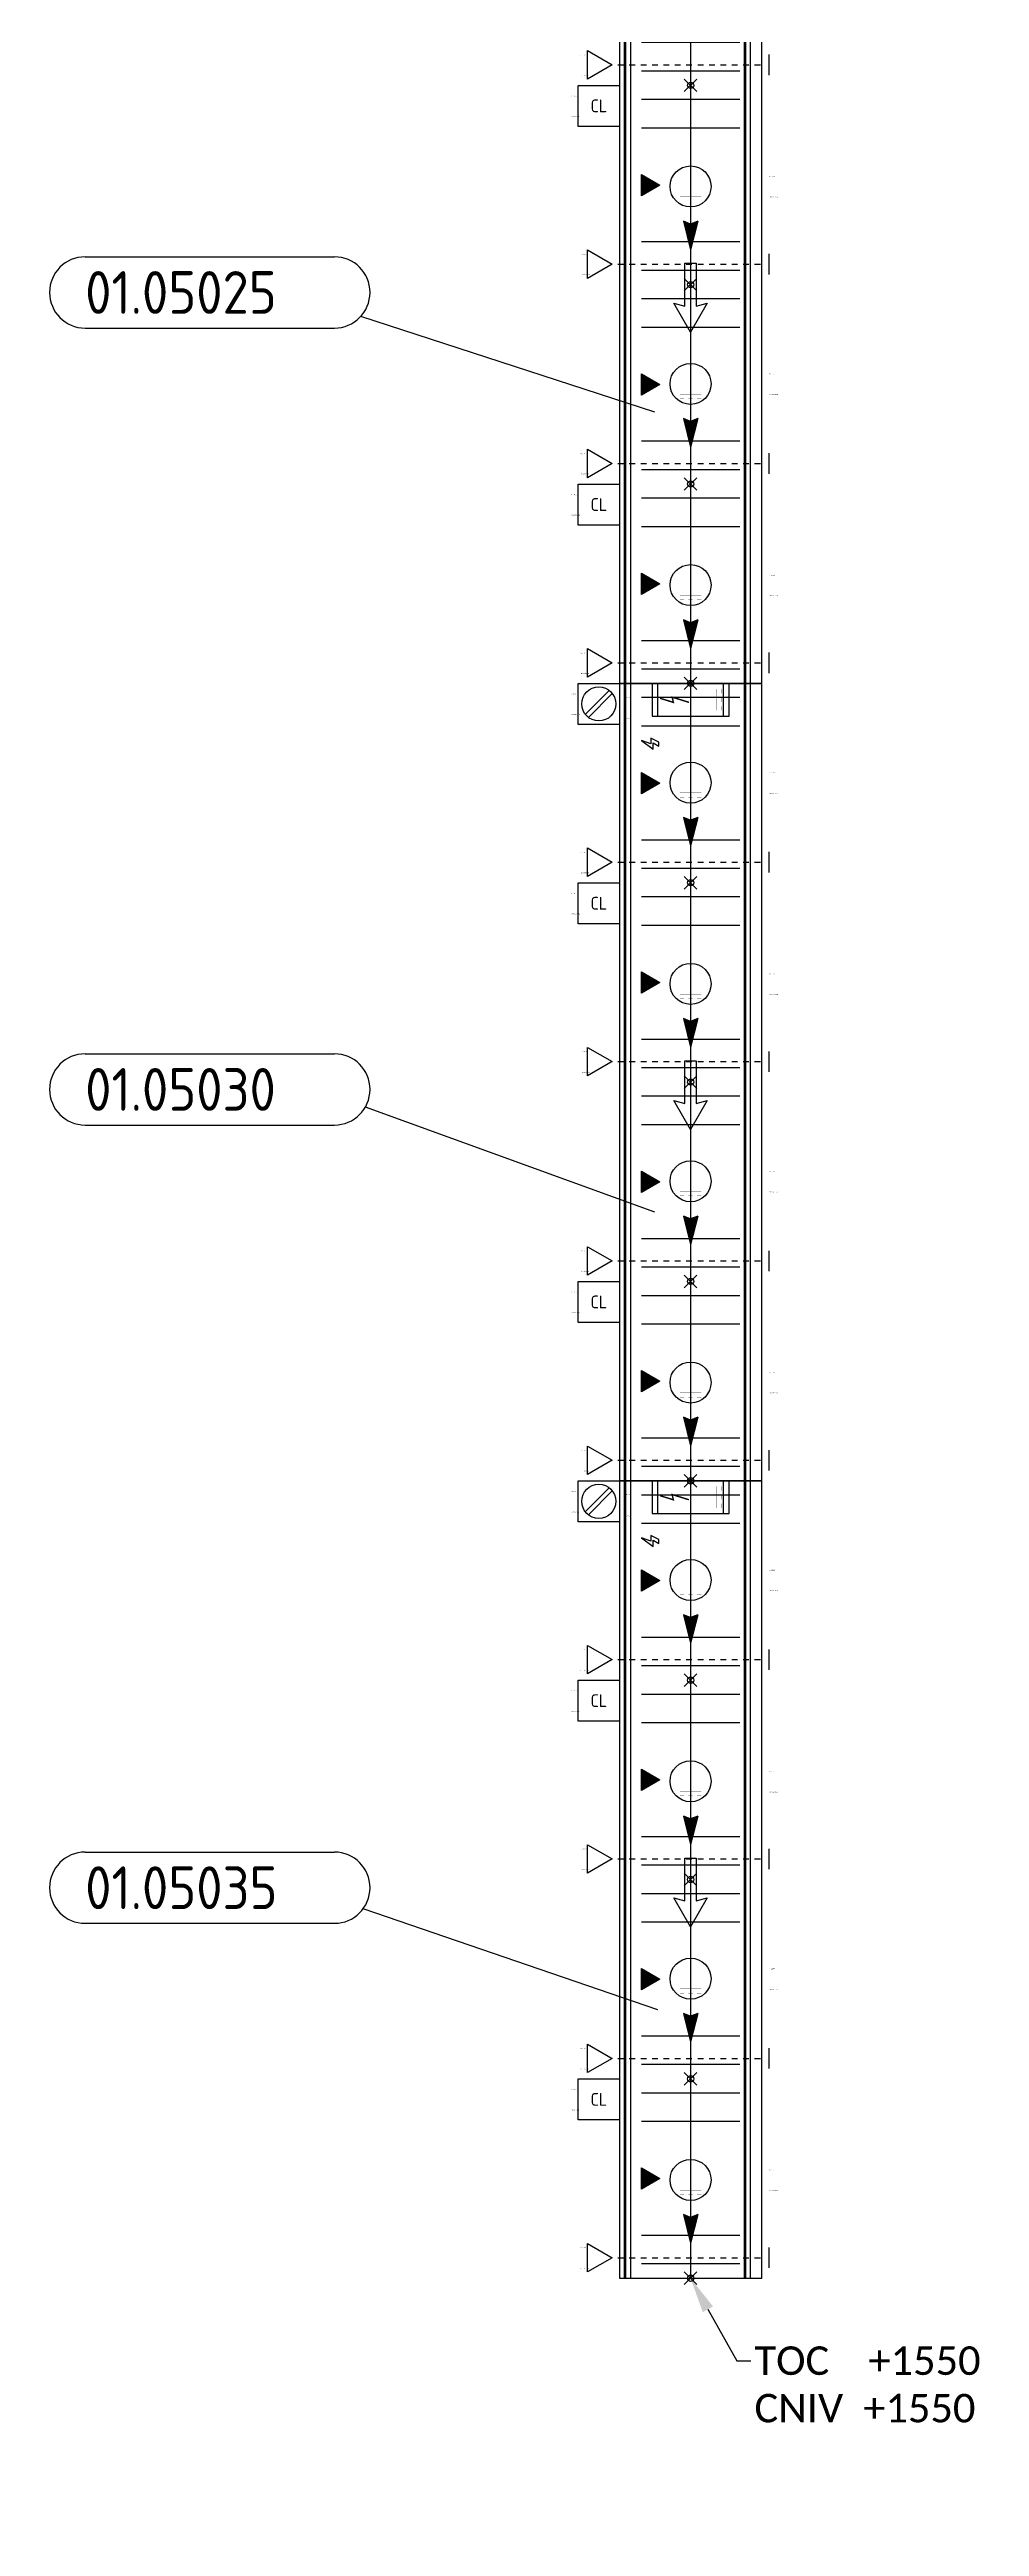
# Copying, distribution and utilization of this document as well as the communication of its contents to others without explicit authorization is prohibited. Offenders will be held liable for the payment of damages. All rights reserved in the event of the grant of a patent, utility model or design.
# Model space of a CAD drawing. Header units: millimetres. Extents: x -237058 to -184775, y -34272 to -10386.
# Drawn here: x -237058 to -233794, y -34272 to -25575 of the extents above; entities that cross this region are included whole.
import ezdxf
from ezdxf import colors
from ezdxf.entities.mleader import LeaderData, LeaderLine
from ezdxf.enums import TextEntityAlignment as Align
from ezdxf.math import Vec2, Vec3

# ---------------------------------------------------------------- set-up
doc = ezdxf.new("R2018")
doc.units = ezdxf.units.MM
doc.header["$PDMODE"] = 35
doc.header["$PDSIZE"] = 22
for name, color, linetype in [('0_SA-Comp_230V', 7, 'Continuous'), ('0_SA-Comp_ICE', 4, 'Continuous'), ('0_SA-Comp_Profinet', 7, 'Continuous'), ('0_TOC+1550_conv_ICE', 7, 'Continuous'), ('conv_accumulation', 3, 'Continuous'), ('conv_beltside', 74, 'Continuous'), ('conv_centerline', 140, 'Continuous'), ('conv_direction', 30, 'Continuous'), ('conv_e-side', 12, 'Continuous'), ('conv_nodes', 7, 'Continuous'), ('conv_POSNR', 3, 'Continuous'), ('conv_speeds', 7, 'Continuous'), ('conv_type', 7, 'Continuous')]:
    doc.layers.add(name, color=color, linetype=linetype)
doc.layers.add('conv_textures', color=7, linetype='Continuous', true_color=0x5a6e7e)
doc.styles.add('ICE_25', font='calibri.ttf', dxfattribs={"height": 25})
doc.styles.add('Int_Kader_2.0', font='calibri.ttf', dxfattribs={"height": 2})
doc.styles.get("Standard").update_dxf_attribs({"font": 'isocp.shx'})

# ---------------------------------------------------------------- blocks, each defined once
blk = doc.blocks.new('ICE_sub-block_balloon_S')
at = {"layer": 'conv_POSNR'}
for p, q in [((-437.5, 125), (437.5, 125)), ((-437.5, -125), (437.5, -125))]:
    blk.add_line(p, q, dxfattribs=at)
for centre, start, end in [((-437.5, 0), 90, 270), ((437.5, 0), 270, 90)]:
    blk.add_arc(centre, 125, start, end, dxfattribs=at)
blk = doc.blocks.new('ICE_sub-block_direction')
at = {"layer": 'conv_direction'}
for p, q in [((-75, -20), (-75, 20)), ((-75, 20), (75, 20)), ((75, 20), (64.6, 58.6)), ((64.6, 58.6), (166.2, 0)), ((166.2, 0), (64.6, -58.6)), ((75, -20), (-75, -20)), ((64.6, -58.6), (75, -20))]:
    blk.add_line(p, q, dxfattribs=at)
blk = doc.blocks.new('ICE_sub-block_accumulation')
at = {"layer": 'conv_accumulation'}
h = blk.add_hatch(color=256, dxfattribs=at)
h.dxf.hatch_style = 1
h.paths.add_polyline_path([(0, 65), (-37.5, 0), (37.5, 0)])
for p, q in [((-37.5, 0), (0, 65)), ((37.5, 0), (-37.5, 0)), ((0, 65), (37.5, 0))]:
    blk.add_line(p, q, dxfattribs=at)
blk = doc.blocks.new('power_supply_sign')
blk.add_lwpolyline([(0, 0), (30.5, 40.8), (8.7, 40.8), (20.3, 60.9), (5.8, 60.9), (-7.4, 32.6), (11.9, 32.6)], close=True)
blk = doc.blocks.new('*U286')
for p, q in [((0, 250), (0, 210)), ((2800, 250), (0, 250)), ((0, 210), (0, -210)), ((2800, 210), (0, 210)), ((2800, 210), (2800, 250)), ((2800, -210), (2800, 210)), ((0, -210), (0, -250)), ((2800, -210), (0, -210)), ((0, -250), (2800, -250)), ((2800, -250), (2800, -210))]:
    blk.add_line(p, q)
at = {"layer": 'conv_beltside', "const_width": 10}
blk.add_lwpolyline([(0, 191.2), (2800, 191.2)], dxfattribs=at)
at = {"layer": 'conv_centerline'}
blk.add_line((0, 0), (2800, 0), dxfattribs=at)
at = {"layer": 'conv_e-side', "const_width": 10}
blk.add_lwpolyline([(0, -230), (2800, -230)], dxfattribs=at)
at = {"layer": 'conv_nodes'}
for p in [(0, 0), (700, 0), (1400, 0), (2100, 0), (2800, 0)]:
    blk.add_point(p, dxfattribs=at)
at = {"layer": 'conv_POSNR'}
blk.add_line((1847.5, -125), (1511.6, -1157.7), dxfattribs=at)
at = {"layer": 'conv_textures'}
for p, q in [((50, 172.5), (50, -172.5)), ((150, 172.5), (150, -172.5)), ((550, 172.5), (550, -172.5)), ((650, 172.5), (650, -172.5)), ((750, 172.5), (750, -172.5)), ((850, 172.5), (850, -172.5)), ((1250, 172.5), (1250, -172.5)), ((1350, 172.5), (1350, -172.5)), ((1450, 172.5), (1450, -172.5)), ((1550, 172.5), (1550, -172.5)), ((1950, 172.5), (1950, -172.5)), ((2050, 172.5), (2050, -172.5)), ((2150, 172.5), (2150, -172.5)), ((2250, 172.5), (2250, -172.5)), ((2650, 172.5), (2650, -172.5)), ((2750, 172.5), (2750, -172.5))]:
    blk.add_line(p, q, dxfattribs=at)
for name, p in [('ICE_sub-block_direction', (1400, 0)), ('ICE_sub-block_direction', (1400, 0)), ('power_supply_sign', (200, -172.5)), ('ICE_sub-block_accumulation', (350, -172.5)), ('ICE_sub-block_accumulation', (1050, -172.5)), ('ICE_sub-block_accumulation', (1750, -172.5)), ('ICE_sub-block_accumulation', (2450, -172.5))]:
    blk.add_blockref(name, p)
at = {"rotation": 90.00000000000001}
blk.add_blockref('ICE_sub-block_balloon_S', (1427.3, -1687.5), dxfattribs=at)
at = {"layer": 'conv_POSNR', "flags": 8}
blk.add_attdef('position_number', (1502.3, -2125), '', height=150, rotation=90, dxfattribs=at)
at = {"layer": 'conv_speeds', "lineweight": 30, "flags": 2}
for tag, p in [('v', (50, -210)), ('a', (125, -210))]:
    blk.add_attdef(tag, text='', height=25, rotation=270, dxfattribs=at).set_placement(p, align=Align.MIDDLE_RIGHT)
at = {"layer": 'conv_type', "style": 'ICE_25', "flags": 10}
blk.add_attdef('identifier', (15, -242.5), '', height=25, dxfattribs=at)
blk = doc.blocks.new('*U247')
for p, q in [((0, 250), (0, 210)), ((2800, 250), (0, 250)), ((0, 210), (0, -210)), ((2800, 210), (0, 210)), ((2800, 210), (2800, 250)), ((2800, -210), (2800, 210)), ((0, -210), (0, -250)), ((2800, -210), (0, -210)), ((0, -250), (2800, -250)), ((2800, -250), (2800, -210))]:
    blk.add_line(p, q)
at = {"layer": 'conv_beltside', "const_width": 10}
blk.add_lwpolyline([(0, 191.2), (2800, 191.2)], dxfattribs=at)
at = {"layer": 'conv_centerline'}
blk.add_line((0, 0), (2800, 0), dxfattribs=at)
at = {"layer": 'conv_e-side', "const_width": 10}
blk.add_lwpolyline([(0, -230), (2800, -230)], dxfattribs=at)
at = {"layer": 'conv_nodes'}
for p in [(0, 0), (700, 0), (1400, 0), (2100, 0), (2800, 0)]:
    blk.add_point(p, dxfattribs=at)
at = {"layer": 'conv_POSNR'}
blk.add_line((1856.6, -124.9), (1487.5, -1141.3), dxfattribs=at)
at = {"layer": 'conv_textures'}
for p, q in [((50, 172.5), (50, -172.5)), ((150, 172.5), (150, -172.5)), ((550, 172.5), (550, -172.5)), ((650, 172.5), (650, -172.5)), ((750, 172.5), (750, -172.5)), ((850, 172.5), (850, -172.5)), ((1250, 172.5), (1250, -172.5)), ((1350, 172.5), (1350, -172.5)), ((1450, 172.5), (1450, -172.5)), ((1550, 172.5), (1550, -172.5)), ((1950, 172.5), (1950, -172.5)), ((2050, 172.5), (2050, -172.5)), ((2150, 172.5), (2150, -172.5)), ((2250, 172.5), (2250, -172.5)), ((2650, 172.5), (2650, -172.5)), ((2750, 172.5), (2750, -172.5))]:
    blk.add_line(p, q, dxfattribs=at)
for name, p in [('ICE_sub-block_direction', (1400, 0)), ('ICE_sub-block_direction', (1400, 0)), ('power_supply_sign', (200, -172.5)), ('ICE_sub-block_accumulation', (350, -172.5)), ('ICE_sub-block_accumulation', (1050, -172.5)), ('ICE_sub-block_accumulation', (1750, -172.5)), ('ICE_sub-block_accumulation', (2450, -172.5))]:
    blk.add_blockref(name, p)
at = {"rotation": 90.00000000000001}
blk.add_blockref('ICE_sub-block_balloon_S', (1425.8, -1687.5), dxfattribs=at)
at = {"layer": 'conv_POSNR', "flags": 8}
blk.add_attdef('position_number', (1500.8, -2125), '', height=150, rotation=90, dxfattribs=at)
at = {"layer": 'conv_speeds', "lineweight": 30, "flags": 2}
for tag, p in [('v', (50, -210)), ('a', (125, -210))]:
    blk.add_attdef(tag, text='', height=25, rotation=270, dxfattribs=at).set_placement(p, align=Align.MIDDLE_RIGHT)
at = {"layer": 'conv_type', "style": 'ICE_25', "flags": 10}
blk.add_attdef('identifier', (15, -242.5), '', height=25, dxfattribs=at)
blk = doc.blocks.new('*U246')
for p, q in [((0, 250), (0, 210)), ((2800, 250), (0, 250)), ((0, 210), (0, -210)), ((2800, 210), (0, 210)), ((2800, 210), (2800, 250)), ((2800, -210), (2800, 210)), ((0, -210), (0, -250)), ((2800, -210), (0, -210)), ((0, -250), (2800, -250)), ((2800, -250), (2800, -210))]:
    blk.add_line(p, q)
at = {"layer": 'conv_beltside', "const_width": 10}
blk.add_lwpolyline([(0, 191.2), (2800, 191.2)], dxfattribs=at)
at = {"layer": 'conv_centerline'}
blk.add_line((0, 0), (2800, 0), dxfattribs=at)
at = {"layer": 'conv_e-side', "const_width": 10}
blk.add_lwpolyline([(0, -230), (2800, -230)], dxfattribs=at)
at = {"layer": 'conv_nodes'}
for p in [(0, 0), (700, 0), (1400, 0), (2100, 0), (2800, 0)]:
    blk.add_point(p, dxfattribs=at)
at = {"layer": 'conv_POSNR'}
blk.add_line((1857.7, -114.3), (1502.5, -1149), dxfattribs=at)
at = {"layer": 'conv_textures'}
for p, q in [((50, 172.5), (50, -172.5)), ((150, 172.5), (150, -172.5)), ((550, 172.5), (550, -172.5)), ((650, 172.5), (650, -172.5)), ((750, 172.5), (750, -172.5)), ((850, 172.5), (850, -172.5)), ((1250, 172.5), (1250, -172.5)), ((1350, 172.5), (1350, -172.5)), ((1450, 172.5), (1450, -172.5)), ((1550, 172.5), (1550, -172.5)), ((1950, 172.5), (1950, -172.5)), ((2050, 172.5), (2050, -172.5)), ((2150, 172.5), (2150, -172.5)), ((2250, 172.5), (2250, -172.5)), ((2650, 172.5), (2650, -172.5)), ((2750, 172.5), (2750, -172.5))]:
    blk.add_line(p, q, dxfattribs=at)
for name, p in [('ICE_sub-block_direction', (1400, 0)), ('ICE_sub-block_direction', (1400, 0)), ('power_supply_sign', (200, -172.5)), ('ICE_sub-block_accumulation', (350, -172.5)), ('ICE_sub-block_accumulation', (1050, -172.5)), ('ICE_sub-block_accumulation', (1750, -172.5)), ('ICE_sub-block_accumulation', (2450, -172.5))]:
    blk.add_blockref(name, p)
at = {"rotation": 90.00000000000001}
blk.add_blockref('ICE_sub-block_balloon_S', (1428.9, -1687.5), dxfattribs=at)
at = {"layer": 'conv_POSNR', "flags": 8}
blk.add_attdef('position_number', (1503.9, -2125), '', height=150, rotation=90, dxfattribs=at)
at = {"layer": 'conv_speeds', "lineweight": 30, "flags": 2}
for tag, p in [('v', (50, -210)), ('a', (125, -210))]:
    blk.add_attdef(tag, text='', height=25, rotation=270, dxfattribs=at).set_placement(p, align=Align.MIDDLE_RIGHT)
at = {"layer": 'conv_type', "style": 'ICE_25', "flags": 10}
blk.add_attdef('identifier', (15, -242.5), '', height=25, dxfattribs=at)
blk = doc.blocks.new('*U75')
at = {"ltscale": 0.5}
blk.add_lwpolyline([(-72, 72), (72, 72), (72, -72), (-72, -72)], close=True, dxfattribs=at)
at = {"insert": (0, 0), "char_height": 45, "width": 90.621, "attachment_point": 5, "rotation": 90}
blk.add_mtext('\\pxqc;CL', dxfattribs=at)
at = {"lineweight": 30, "flags": 14}
for tag, p in [('EPLAN_REF', (36, -97)), ('FUNC_REF', (-36, -97))]:
    blk.add_attdef(tag, text='', height=50, rotation=90, dxfattribs=at).set_placement(p, align=Align.MIDDLE_RIGHT)
blk = doc.blocks.new('*U76')
at = {"ltscale": 0.5}
for p, q in [((-36, 550), (36, 550)), ((-50, -86.6), (0, 0)), ((0, 0), (50, -86.6)), ((50, -86.6), (-50, -86.6))]:
    blk.add_line(p, q, dxfattribs=at)
for p, q in [((0, 500), (0, 520)), ((0, 460), (0, 480)), ((0, 420), (0, 440)), ((0, 380), (0, 400)), ((0, 340), (0, 360)), ((0, 300), (0, 320)), ((0, 260), (0, 280)), ((0, 220), (0, 240)), ((0, 180), (0, 200)), ((0, 140), (0, 160)), ((0, 100), (0, 120)), ((0, 60), (0, 80)), ((0, 20), (0, 40))]:
    blk.add_line(p, q)
at = {"lineweight": 30, "flags": 42}
for tag, p in [('FUNC_REF', (-36, -111.6)), ('EPLAN_REF', (36, -111.6))]:
    blk.add_attdef(tag, text='', height=50, rotation=90, dxfattribs=at).set_placement(p, align=Align.MIDDLE_RIGHT)
blk = doc.blocks.new('*U73')
at = {"ltscale": 0.5}
for p, q in [((-36, 550), (36, 550)), ((-50, -86.6), (0, 0)), ((0, 0), (50, -86.6)), ((50, -86.6), (-50, -86.6))]:
    blk.add_line(p, q, dxfattribs=at)
for p, q in [((0, 500), (0, 520)), ((0, 460), (0, 480)), ((0, 420), (0, 440)), ((0, 380), (0, 400)), ((0, 340), (0, 360)), ((0, 300), (0, 320)), ((0, 260), (0, 280)), ((0, 220), (0, 240)), ((0, 180), (0, 200)), ((0, 140), (0, 160)), ((0, 100), (0, 120)), ((0, 60), (0, 80)), ((0, 20), (0, 40))]:
    blk.add_line(p, q)
at = {"lineweight": 30, "flags": 42}
for tag, p in [('FUNC_REF', (-36, -108.8)), ('EPLAN_REF', (36, -108.8))]:
    blk.add_attdef(tag, text='', height=50, rotation=90, dxfattribs=at).set_placement(p, align=Align.MIDDLE_RIGHT)
blk = doc.blocks.new('*U71')
at = {"ltscale": 0.5}
for p, q in [((-36, 550), (36, 550)), ((-50, -86.6), (0, 0)), ((0, 0), (50, -86.6)), ((50, -86.6), (-50, -86.6))]:
    blk.add_line(p, q, dxfattribs=at)
for p, q in [((0, 500), (0, 520)), ((0, 460), (0, 480)), ((0, 420), (0, 440)), ((0, 380), (0, 400)), ((0, 340), (0, 360)), ((0, 300), (0, 320)), ((0, 260), (0, 280)), ((0, 220), (0, 240)), ((0, 180), (0, 200)), ((0, 140), (0, 160)), ((0, 100), (0, 120)), ((0, 60), (0, 80)), ((0, 20), (0, 40))]:
    blk.add_line(p, q)
at = {"lineweight": 30, "flags": 42}
for tag, p in [('FUNC_REF', (-36, -111.6)), ('EPLAN_REF', (36, -111.6))]:
    blk.add_attdef(tag, text='', height=50, rotation=90, dxfattribs=at).set_placement(p, align=Align.MIDDLE_RIGHT)
blk = doc.blocks.new('*U122')
at = {"ltscale": 0.5}
h = blk.add_hatch(color=256, dxfattribs=at)
h.dxf.hatch_style = 1
h.paths.add_polyline_path([(132, 0), (122, -25), (222, 0), (122, 25)])
blk.add_line((72, 0), (132, 0))
for p, q in [((122, 25), (132, 0)), ((122, 25), (222, 0)), ((132, 0), (122, -25)), ((122, -25), (222, 0))]:
    blk.add_line(p, q, dxfattribs=at)
at = {"ltscale": 0.5, "const_width": 1}
for points in [[(36, -37.5), (36, 37.5)], [(51, 22.5), (51, 37.5)], [(51, -7.5), (51, 7.5)], [(51, -37.5), (51, -22.5)]]:
    blk.add_lwpolyline(points, dxfattribs=at)
blk.add_circle((0, 0), 72)
at = {"lineweight": 30, "flags": 52}
for tag, p in [('FUNC_REF', (-36, 275)), ('EPLAN_REF', (36, 275))]:
    blk.add_attdef(tag, text='', height=50, rotation=90, dxfattribs=at).set_placement(p, align=Align.MIDDLE_LEFT)
blk = doc.blocks.new('*U123')
at = {"ltscale": 0.5}
h = blk.add_hatch(color=256, dxfattribs=at)
h.dxf.hatch_style = 1
h.paths.add_polyline_path([(132, 0), (122, -25), (222, 0), (122, 25)])
blk.add_line((72, 0), (132, 0))
for p, q in [((122, 25), (132, 0)), ((122, 25), (222, 0)), ((132, 0), (122, -25)), ((122, -25), (222, 0))]:
    blk.add_line(p, q, dxfattribs=at)
at = {"ltscale": 0.5, "const_width": 1}
for points in [[(36, -37.5), (36, 37.5)], [(51, 22.5), (51, 37.5)], [(51, -7.5), (51, 7.5)], [(51, -37.5), (51, -22.5)]]:
    blk.add_lwpolyline(points, dxfattribs=at)
blk.add_circle((0, 0), 72)
at = {"lineweight": 30, "flags": 52}
for tag, p in [('FUNC_REF', (-36, 275)), ('EPLAN_REF', (36, 275))]:
    blk.add_attdef(tag, text='', height=50, rotation=90, dxfattribs=at).set_placement(p, align=Align.MIDDLE_LEFT)
blk = doc.blocks.new('*U124')
at = {"ltscale": 0.5}
h = blk.add_hatch(color=256, dxfattribs=at)
h.dxf.hatch_style = 1
h.paths.add_polyline_path([(132, 0), (122, -25), (222, 0), (122, 25)])
blk.add_line((72, 0), (132, 0))
for p, q in [((122, 25), (132, 0)), ((122, 25), (222, 0)), ((132, 0), (122, -25)), ((122, -25), (222, 0))]:
    blk.add_line(p, q, dxfattribs=at)
at = {"ltscale": 0.5, "const_width": 1}
for points in [[(36, -37.5), (36, 37.5)], [(51, 22.5), (51, 37.5)], [(51, -7.5), (51, 7.5)], [(51, -37.5), (51, -22.5)]]:
    blk.add_lwpolyline(points, dxfattribs=at)
blk.add_circle((0, 0), 72)
at = {"lineweight": 30, "flags": 52}
for tag, p in [('FUNC_REF', (-36, 275)), ('EPLAN_REF', (36, 275))]:
    blk.add_attdef(tag, text='', height=50, rotation=90, dxfattribs=at).set_placement(p, align=Align.MIDDLE_LEFT)
blk = doc.blocks.new('*U125')
at = {"color": 30, "true_color": 0xf8991e}
for points in [[(57.5, 135), (-57.5, 135), (-57.5, -135), (57.5, -135)], [(57.5, 135), (-57.5, 135), (-57.5, 115), (57.5, 115)], [(57.5, -115), (-57.5, -115), (-57.5, -135), (57.5, -135)]]:
    blk.add_lwpolyline(points, close=True, dxfattribs=at)
at = {"ltscale": 0.5, "const_width": 1}
for points in [[(-22.5, 107), (-37.5, 107)], [(37.5, 92), (-37.5, 92)], [(7.5, 107), (-7.5, 107)], [(37.5, 107), (22.5, 107)]]:
    blk.add_lwpolyline(points, dxfattribs=at)
at = {"color": 3, "const_width": 5}
blk.add_lwpolyline([(-5.2, -107), (9.2, -60.4), (-9.2, -64.6), (9, -5.8)], dxfattribs=at)
at = {"lineweight": 30}
for tag, p in [('FUNC_REF', (-11.7, 275)), ('EPLAN_REF', (60.3, 275))]:
    blk.add_attdef(tag, text='', height=50, rotation=90, dxfattribs=at).set_placement(p, align=Align.MIDDLE_LEFT)
blk = doc.blocks.new('*U79')
at = {"ltscale": 0.5}
h = blk.add_hatch(color=256, dxfattribs=at)
h.dxf.hatch_style = 1
h.paths.add_polyline_path([(132, 0), (122, -25), (222, 0), (122, 25)])
blk.add_line((72, 0), (132, 0))
for p, q in [((122, 25), (132, 0)), ((122, 25), (222, 0)), ((132, 0), (122, -25)), ((122, -25), (222, 0))]:
    blk.add_line(p, q, dxfattribs=at)
at = {"ltscale": 0.5, "const_width": 1}
for points in [[(36, -37.5), (36, 37.5)], [(51, 22.5), (51, 37.5)], [(51, -7.5), (51, 7.5)], [(51, -37.5), (51, -22.5)]]:
    blk.add_lwpolyline(points, dxfattribs=at)
blk.add_circle((0, 0), 72)
at = {"lineweight": 30, "flags": 8}
for tag, p in [('FUNC_REF', (-36, 275)), ('EPLAN_REF', (36, 275))]:
    blk.add_attdef(tag, text='', height=50, rotation=90, dxfattribs=at).set_placement(p, align=Align.MIDDLE_LEFT)
blk = doc.blocks.new('*U46')
for p, q in [((36.8, -47.4), (-47.4, 36.8)), ((47.4, -36.8), (-36.8, 47.4))]:
    blk.add_line(p, q)
at = {"ltscale": 0.5}
blk.add_lwpolyline([(-72, 72), (72, 72), (72, -72), (-72, -72)], close=True, dxfattribs=at)
blk.add_circle((0, 0), 60)
at = {"lineweight": 30, "flags": 14}
for tag, p in [('EPLAN_REF', (36, -97)), ('FUNC_REF', (-36, -97))]:
    blk.add_attdef(tag, text='', height=50, rotation=90, dxfattribs=at).set_placement(p, align=Align.MIDDLE_RIGHT)

msp = doc.modelspace()

# ---------------------------------------------------------------- block references
at = {"layer": '0_SA-Comp_230V'}
ref = msp.add_blockref('*U46', (-235130.3, -27872.5), dxfattribs=dict(at, rotation=270))
lines = msp.add_mtext('MS0105030', dxfattribs={"layer": '0', "insert": (-235227.3, -27836.5), "char_height": 2.5, "attachment_point": 1})
ref.add_attrib('FUNC_REF', '', (-235227.3, -27836.5), dxfattribs={"flags": 70}).embed_mtext(lines)
lines = msp.add_mtext('=Z01+05030-300S4', dxfattribs={"layer": '0', "insert": (-235227.3, -27908.5), "char_height": 2.5, "attachment_point": 1})
ref.add_attrib('EPLAN_REF', '', (-235227.3, -27908.5), dxfattribs={"flags": 70}).embed_mtext(lines)
at = {"layer": '0_SA-Comp_230V', "rotation": 270}
for p in [(-234808.3, -27858), (-234808.3, -30658)]:
    msp.add_blockref('*U125', p, dxfattribs=at)
at = {"layer": '0_SA-Comp_230V'}
ref = msp.add_blockref('*U46', (-235130.3, -30672.5), dxfattribs=dict(at, rotation=270))
lines = msp.add_mtext('MS0105035', dxfattribs={"layer": '0', "insert": (-235227.3, -30636.5), "char_height": 2.5, "attachment_point": 1})
ref.add_attrib('FUNC_REF', '', (-235227.3, -30636.5), dxfattribs={"flags": 70}).embed_mtext(lines)
lines = msp.add_mtext('=Z01+05035-300S4', dxfattribs={"layer": '0', "insert": (-235227.3, -30708.5), "char_height": 2.5, "attachment_point": 1})
ref.add_attrib('EPLAN_REF', '', (-235227.3, -30708.5), dxfattribs={"flags": 70}).embed_mtext(lines)
at = {"layer": '0_SA-Comp_ICE'}
ref = msp.add_blockref('*U76', (-235083.3, -25628.5), dxfattribs=dict(at, rotation=270))
lines = msp.add_mtext('S1_0105025', dxfattribs={"layer": '0', "insert": (-235194.9, -25592.5), "char_height": 2.5, "attachment_point": 1})
ref.add_attrib('FUNC_REF', '', (-235194.9, -25592.5), dxfattribs={"flags": 66}).embed_mtext(lines)
lines = msp.add_mtext('=Z01+05025-503B2', dxfattribs={"layer": '0', "insert": (-235194.9, -25664.5), "char_height": 2.5, "attachment_point": 1})
ref.add_attrib('EPLAN_REF', '', (-235194.9, -25664.5), dxfattribs={"flags": 66}).embed_mtext(lines)
ref = msp.add_blockref('*U122', (-234808.3, -26055.6), dxfattribs=dict(at, rotation=270))
lines = msp.add_mtext('M2_0105025', dxfattribs={"layer": '0', "insert": (-234533.3, -26019.6), "char_height": 2.5, "attachment_point": 1})
ref.add_attrib('FUNC_REF', '', (-234533.3, -26019.6), dxfattribs={"flags": 72}).embed_mtext(lines)
lines = msp.add_mtext('=Z01+05025-502M7', dxfattribs={"layer": '0', "insert": (-234533.3, -26091.6), "char_height": 2.5, "attachment_point": 1})
ref.add_attrib('EPLAN_REF', '', (-234533.3, -26091.6), dxfattribs={"flags": 72}).embed_mtext(lines)
ref = msp.add_blockref('*U73', (-235083.3, -26328.5), dxfattribs=dict(at, rotation=270))
lines = msp.add_mtext('S2_0105025', dxfattribs={"layer": '0', "insert": (-235192, -26292.5), "char_height": 2.5, "attachment_point": 1})
ref.add_attrib('FUNC_REF', '', (-235192, -26292.5), dxfattribs={"flags": 66}).embed_mtext(lines)
lines = msp.add_mtext('=Z01+05025-503B7', dxfattribs={"layer": '0', "insert": (-235192, -26364.5), "char_height": 2.5, "attachment_point": 1})
ref.add_attrib('EPLAN_REF', '', (-235192, -26364.5), dxfattribs={"flags": 66}).embed_mtext(lines)
ref = msp.add_blockref('*U123', (-234808.3, -26748.9), dxfattribs=dict(at, rotation=270))
lines = msp.add_mtext('M3_0105025', dxfattribs={"layer": '0', "insert": (-234533.3, -26712.9), "char_height": 2.5, "attachment_point": 1})
ref.add_attrib('FUNC_REF', '', (-234533.3, -26712.9), dxfattribs={"flags": 72}).embed_mtext(lines)
lines = msp.add_mtext('=Z01+05025-512M2', dxfattribs={"layer": '0', "insert": (-234533.3, -26784.9), "char_height": 2.5, "attachment_point": 1})
ref.add_attrib('EPLAN_REF', '', (-234533.3, -26784.9), dxfattribs={"flags": 72}).embed_mtext(lines)
ref = msp.add_blockref('*U71', (-235083.3, -27028.5), dxfattribs=dict(at, rotation=270))
lines = msp.add_mtext('S3_0105025', dxfattribs={"layer": '0', "insert": (-235194.9, -26992.5), "char_height": 2.5, "attachment_point": 1})
ref.add_attrib('FUNC_REF', '', (-235194.9, -26992.5), dxfattribs={"flags": 66}).embed_mtext(lines)
lines = msp.add_mtext('=Z01+05025-513B2', dxfattribs={"layer": '0', "insert": (-235194.9, -27064.5), "char_height": 2.5, "attachment_point": 1})
ref.add_attrib('EPLAN_REF', '', (-235194.9, -27064.5), dxfattribs={"flags": 66}).embed_mtext(lines)
ref = msp.add_blockref('*U124', (-234808.3, -27455.4), dxfattribs=dict(at, rotation=270))
lines = msp.add_mtext('M4_0105025', dxfattribs={"layer": '0', "insert": (-234533.3, -27419.4), "char_height": 2.5, "attachment_point": 1})
ref.add_attrib('FUNC_REF', '', (-234533.3, -27419.4), dxfattribs={"flags": 72}).embed_mtext(lines)
lines = msp.add_mtext('=Z01+05025-512M7', dxfattribs={"layer": '0', "insert": (-234533.3, -27491.4), "char_height": 2.5, "attachment_point": 1})
ref.add_attrib('EPLAN_REF', '', (-234533.3, -27491.4), dxfattribs={"flags": 72}).embed_mtext(lines)
ref = msp.add_blockref('*U71', (-235083.3, -27728.5), dxfattribs=dict(at, rotation=270))
lines = msp.add_mtext('S4_0105025', dxfattribs={"layer": '0', "insert": (-235194.9, -27692.5), "char_height": 2.5, "attachment_point": 1})
ref.add_attrib('FUNC_REF', '', (-235194.9, -27692.5), dxfattribs={"flags": 66}).embed_mtext(lines)
lines = msp.add_mtext('=Z01+05025-513B7', dxfattribs={"layer": '0', "insert": (-235194.9, -27764.5), "char_height": 2.5, "attachment_point": 1})
ref.add_attrib('EPLAN_REF', '', (-235194.9, -27764.5), dxfattribs={"flags": 66}).embed_mtext(lines)
ref = msp.add_blockref('*U79', (-234808.3, -28149.1), dxfattribs=dict(at, rotation=270))
lines = msp.add_mtext('M1_0105030', dxfattribs={"layer": '0', "insert": (-234533.3, -28113.1), "char_height": 2.5, "attachment_point": 1})
ref.add_attrib('FUNC_REF', '', (-234533.3, -28113.1), dxfattribs={"flags": 72}).embed_mtext(lines)
lines = msp.add_mtext('=Z01+05030-502M2', dxfattribs={"layer": '0', "insert": (-234533.3, -28185.1), "char_height": 2.5, "attachment_point": 1})
ref.add_attrib('EPLAN_REF', '', (-234533.3, -28185.1), dxfattribs={"flags": 72}).embed_mtext(lines)
ref = msp.add_blockref('*U76', (-235083.3, -28428.5), dxfattribs=dict(at, rotation=270))
lines = msp.add_mtext('S1_0105030', dxfattribs={"layer": '0', "insert": (-235194.9, -28392.5), "char_height": 2.5, "attachment_point": 1})
ref.add_attrib('FUNC_REF', '', (-235194.9, -28392.5), dxfattribs={"flags": 66}).embed_mtext(lines)
lines = msp.add_mtext('=Z01+05030-503B2', dxfattribs={"layer": '0', "insert": (-235194.9, -28464.5), "char_height": 2.5, "attachment_point": 1})
ref.add_attrib('EPLAN_REF', '', (-235194.9, -28464.5), dxfattribs={"flags": 66}).embed_mtext(lines)
ref = msp.add_blockref('*U122', (-234808.3, -28855.6), dxfattribs=dict(at, rotation=270))
lines = msp.add_mtext('M2_0105030', dxfattribs={"layer": '0', "insert": (-234533.3, -28819.6), "char_height": 2.5, "attachment_point": 1})
ref.add_attrib('FUNC_REF', '', (-234533.3, -28819.6), dxfattribs={"flags": 72}).embed_mtext(lines)
lines = msp.add_mtext('=Z01+05030-502M7', dxfattribs={"layer": '0', "insert": (-234533.3, -28891.6), "char_height": 2.5, "attachment_point": 1})
ref.add_attrib('EPLAN_REF', '', (-234533.3, -28891.6), dxfattribs={"flags": 72}).embed_mtext(lines)
ref = msp.add_blockref('*U73', (-235083.3, -29128.5), dxfattribs=dict(at, rotation=270))
lines = msp.add_mtext('S2_0105030', dxfattribs={"layer": '0', "insert": (-235192, -29092.5), "char_height": 2.5, "attachment_point": 1})
ref.add_attrib('FUNC_REF', '', (-235192, -29092.5), dxfattribs={"flags": 66}).embed_mtext(lines)
lines = msp.add_mtext('=Z01+05030-503B7', dxfattribs={"layer": '0', "insert": (-235192, -29164.5), "char_height": 2.5, "attachment_point": 1})
ref.add_attrib('EPLAN_REF', '', (-235192, -29164.5), dxfattribs={"flags": 66}).embed_mtext(lines)
ref = msp.add_blockref('*U123', (-234808.3, -29548.9), dxfattribs=dict(at, rotation=270))
lines = msp.add_mtext('M3_0105030', dxfattribs={"layer": '0', "insert": (-234533.3, -29512.9), "char_height": 2.5, "attachment_point": 1})
ref.add_attrib('FUNC_REF', '', (-234533.3, -29512.9), dxfattribs={"flags": 72}).embed_mtext(lines)
lines = msp.add_mtext('=Z01+05030-512M2', dxfattribs={"layer": '0', "insert": (-234533.3, -29584.9), "char_height": 2.5, "attachment_point": 1})
ref.add_attrib('EPLAN_REF', '', (-234533.3, -29584.9), dxfattribs={"flags": 72}).embed_mtext(lines)
ref = msp.add_blockref('*U71', (-235083.3, -29828.5), dxfattribs=dict(at, rotation=270))
lines = msp.add_mtext('S3_0105030', dxfattribs={"layer": '0', "insert": (-235194.9, -29792.5), "char_height": 2.5, "attachment_point": 1})
ref.add_attrib('FUNC_REF', '', (-235194.9, -29792.5), dxfattribs={"flags": 66}).embed_mtext(lines)
lines = msp.add_mtext('=Z01+05030-513B2', dxfattribs={"layer": '0', "insert": (-235194.9, -29864.5), "char_height": 2.5, "attachment_point": 1})
ref.add_attrib('EPLAN_REF', '', (-235194.9, -29864.5), dxfattribs={"flags": 66}).embed_mtext(lines)
ref = msp.add_blockref('*U124', (-234808.3, -30255.4), dxfattribs=dict(at, rotation=270))
lines = msp.add_mtext('M4_0105030', dxfattribs={"layer": '0', "insert": (-234533.3, -30219.4), "char_height": 2.5, "attachment_point": 1})
ref.add_attrib('FUNC_REF', '', (-234533.3, -30219.4), dxfattribs={"flags": 72}).embed_mtext(lines)
lines = msp.add_mtext('=Z01+05030-512M7', dxfattribs={"layer": '0', "insert": (-234533.3, -30291.4), "char_height": 2.5, "attachment_point": 1})
ref.add_attrib('EPLAN_REF', '', (-234533.3, -30291.4), dxfattribs={"flags": 72}).embed_mtext(lines)
ref = msp.add_blockref('*U71', (-235083.3, -30528.5), dxfattribs=dict(at, rotation=270))
lines = msp.add_mtext('S4_0105030', dxfattribs={"layer": '0', "insert": (-235194.9, -30492.5), "char_height": 2.5, "attachment_point": 1})
ref.add_attrib('FUNC_REF', '', (-235194.9, -30492.5), dxfattribs={"flags": 66}).embed_mtext(lines)
lines = msp.add_mtext('=Z01+05030-513B7', dxfattribs={"layer": '0', "insert": (-235194.9, -30564.5), "char_height": 2.5, "attachment_point": 1})
ref.add_attrib('EPLAN_REF', '', (-235194.9, -30564.5), dxfattribs={"flags": 66}).embed_mtext(lines)
ref = msp.add_blockref('*U79', (-234808.3, -30949.1), dxfattribs=dict(at, rotation=270))
lines = msp.add_mtext('M1_0105035', dxfattribs={"layer": '0', "insert": (-234533.3, -30913.1), "char_height": 2.5, "attachment_point": 1})
ref.add_attrib('FUNC_REF', '', (-234533.3, -30913.1), dxfattribs={"flags": 72}).embed_mtext(lines)
lines = msp.add_mtext('=Z01+05035-502M2', dxfattribs={"layer": '0', "insert": (-234533.3, -30985.1), "char_height": 2.5, "attachment_point": 1})
ref.add_attrib('EPLAN_REF', '', (-234533.3, -30985.1), dxfattribs={"flags": 72}).embed_mtext(lines)
ref = msp.add_blockref('*U76', (-235083.3, -31228.5), dxfattribs=dict(at, rotation=270))
lines = msp.add_mtext('S1_0105035', dxfattribs={"layer": '0', "insert": (-235194.9, -31192.5), "char_height": 2.5, "attachment_point": 1})
ref.add_attrib('FUNC_REF', '', (-235194.9, -31192.5), dxfattribs={"flags": 66}).embed_mtext(lines)
lines = msp.add_mtext('=Z01+05035-503B2', dxfattribs={"layer": '0', "insert": (-235194.9, -31264.5), "char_height": 2.5, "attachment_point": 1})
ref.add_attrib('EPLAN_REF', '', (-235194.9, -31264.5), dxfattribs={"flags": 66}).embed_mtext(lines)
ref = msp.add_blockref('*U122', (-234808.3, -31655.6), dxfattribs=dict(at, rotation=270))
lines = msp.add_mtext('M2_0105035', dxfattribs={"layer": '0', "insert": (-234533.3, -31619.6), "char_height": 2.5, "attachment_point": 1})
ref.add_attrib('FUNC_REF', '', (-234533.3, -31619.6), dxfattribs={"flags": 72}).embed_mtext(lines)
lines = msp.add_mtext('=Z01+05035-502M7', dxfattribs={"layer": '0', "insert": (-234533.3, -31691.6), "char_height": 2.5, "attachment_point": 1})
ref.add_attrib('EPLAN_REF', '', (-234533.3, -31691.6), dxfattribs={"flags": 72}).embed_mtext(lines)
ref = msp.add_blockref('*U73', (-235083.3, -31928.5), dxfattribs=dict(at, rotation=270))
lines = msp.add_mtext('S2_0105035', dxfattribs={"layer": '0', "insert": (-235192, -31892.5), "char_height": 2.5, "attachment_point": 1})
ref.add_attrib('FUNC_REF', '', (-235192, -31892.5), dxfattribs={"flags": 66}).embed_mtext(lines)
lines = msp.add_mtext('=Z01+05035-503B7', dxfattribs={"layer": '0', "insert": (-235192, -31964.5), "char_height": 2.5, "attachment_point": 1})
ref.add_attrib('EPLAN_REF', '', (-235192, -31964.5), dxfattribs={"flags": 66}).embed_mtext(lines)
ref = msp.add_blockref('*U123', (-234808.3, -32348.9), dxfattribs=dict(at, rotation=270))
lines = msp.add_mtext('M3_0105035', dxfattribs={"layer": '0', "insert": (-234533.3, -32312.9), "char_height": 2.5, "attachment_point": 1})
ref.add_attrib('FUNC_REF', '', (-234533.3, -32312.9), dxfattribs={"flags": 72}).embed_mtext(lines)
lines = msp.add_mtext('=Z01+05035-512M2', dxfattribs={"layer": '0', "insert": (-234533.3, -32384.9), "char_height": 2.5, "attachment_point": 1})
ref.add_attrib('EPLAN_REF', '', (-234533.3, -32384.9), dxfattribs={"flags": 72}).embed_mtext(lines)
ref = msp.add_blockref('*U71', (-235083.3, -32628.5), dxfattribs=dict(at, rotation=270))
lines = msp.add_mtext('S3_0105035', dxfattribs={"layer": '0', "insert": (-235194.9, -32592.5), "char_height": 2.5, "attachment_point": 1})
ref.add_attrib('FUNC_REF', '', (-235194.9, -32592.5), dxfattribs={"flags": 66}).embed_mtext(lines)
lines = msp.add_mtext('=Z01+05035-513B2', dxfattribs={"layer": '0', "insert": (-235194.9, -32664.5), "char_height": 2.5, "attachment_point": 1})
ref.add_attrib('EPLAN_REF', '', (-235194.9, -32664.5), dxfattribs={"flags": 66}).embed_mtext(lines)
ref = msp.add_blockref('*U124', (-234808.3, -33055.4), dxfattribs=dict(at, rotation=270))
lines = msp.add_mtext('M4_0105035', dxfattribs={"layer": '0', "insert": (-234533.3, -33019.4), "char_height": 2.5, "attachment_point": 1})
ref.add_attrib('FUNC_REF', '', (-234533.3, -33019.4), dxfattribs={"flags": 72}).embed_mtext(lines)
lines = msp.add_mtext('=Z01+05035-512M7', dxfattribs={"layer": '0', "insert": (-234533.3, -33091.4), "char_height": 2.5, "attachment_point": 1})
ref.add_attrib('EPLAN_REF', '', (-234533.3, -33091.4), dxfattribs={"flags": 72}).embed_mtext(lines)
ref = msp.add_blockref('*U71', (-235083.3, -33328.5), dxfattribs=dict(at, rotation=270))
lines = msp.add_mtext('S4_0105035', dxfattribs={"layer": '0', "insert": (-235194.9, -33292.5), "char_height": 2.5, "attachment_point": 1})
ref.add_attrib('FUNC_REF', '', (-235194.9, -33292.5), dxfattribs={"flags": 66}).embed_mtext(lines)
lines = msp.add_mtext('=Z01+05035-513B7', dxfattribs={"layer": '0', "insert": (-235194.9, -33364.5), "char_height": 2.5, "attachment_point": 1})
ref.add_attrib('EPLAN_REF', '', (-235194.9, -33364.5), dxfattribs={"flags": 66}).embed_mtext(lines)
at = {"layer": '0_SA-Comp_Profinet'}
ref = msp.add_blockref('*U75', (-235130.3, -25772.5), dxfattribs=dict(at, rotation=270))
lines = msp.add_mtext('cl0105025_1', dxfattribs={"layer": '0', "insert": (-235227.3, -25736.5), "char_height": 2.5, "attachment_point": 1})
ref.add_attrib('FUNC_REF', '', (-235227.3, -25736.5), dxfattribs={"flags": 70}).embed_mtext(lines)
lines = msp.add_mtext('=Z01+05025-501U2', dxfattribs={"layer": '0', "insert": (-235227.3, -25808.5), "char_height": 2.5, "attachment_point": 1})
ref.add_attrib('EPLAN_REF', '', (-235227.3, -25808.5), dxfattribs={"flags": 70}).embed_mtext(lines)
ref = msp.add_blockref('*U75', (-235130.3, -27172.5), dxfattribs=dict(at, rotation=270))
lines = msp.add_mtext('cl0105025_2', dxfattribs={"layer": '0', "insert": (-235227.3, -27136.5), "char_height": 2.5, "attachment_point": 1})
ref.add_attrib('FUNC_REF', '', (-235227.3, -27136.5), dxfattribs={"flags": 70}).embed_mtext(lines)
lines = msp.add_mtext('=Z01+05025-511U2', dxfattribs={"layer": '0', "insert": (-235227.3, -27208.5), "char_height": 2.5, "attachment_point": 1})
ref.add_attrib('EPLAN_REF', '', (-235227.3, -27208.5), dxfattribs={"flags": 70}).embed_mtext(lines)
ref = msp.add_blockref('*U75', (-235130.3, -28572.5), dxfattribs=dict(at, rotation=270))
lines = msp.add_mtext('cl0105030_1', dxfattribs={"layer": '0', "insert": (-235227.3, -28536.5), "char_height": 2.5, "attachment_point": 1})
ref.add_attrib('FUNC_REF', '', (-235227.3, -28536.5), dxfattribs={"flags": 70}).embed_mtext(lines)
lines = msp.add_mtext('=Z01+05030-501U2', dxfattribs={"layer": '0', "insert": (-235227.3, -28608.5), "char_height": 2.5, "attachment_point": 1})
ref.add_attrib('EPLAN_REF', '', (-235227.3, -28608.5), dxfattribs={"flags": 70}).embed_mtext(lines)
ref = msp.add_blockref('*U75', (-235130.3, -29972.5), dxfattribs=dict(at, rotation=270))
lines = msp.add_mtext('cl0105030_2', dxfattribs={"layer": '0', "insert": (-235227.3, -29936.5), "char_height": 2.5, "attachment_point": 1})
ref.add_attrib('FUNC_REF', '', (-235227.3, -29936.5), dxfattribs={"flags": 70}).embed_mtext(lines)
lines = msp.add_mtext('=Z01+05030-511U2', dxfattribs={"layer": '0', "insert": (-235227.3, -30008.5), "char_height": 2.5, "attachment_point": 1})
ref.add_attrib('EPLAN_REF', '', (-235227.3, -30008.5), dxfattribs={"flags": 70}).embed_mtext(lines)
ref = msp.add_blockref('*U75', (-235130.3, -31372.5), dxfattribs=dict(at, rotation=270))
lines = msp.add_mtext('cl0105035_1', dxfattribs={"layer": '0', "insert": (-235227.3, -31336.5), "char_height": 2.5, "attachment_point": 1})
ref.add_attrib('FUNC_REF', '', (-235227.3, -31336.5), dxfattribs={"flags": 70}).embed_mtext(lines)
lines = msp.add_mtext('=Z01+05035-501U2', dxfattribs={"layer": '0', "insert": (-235227.3, -31408.5), "char_height": 2.5, "attachment_point": 1})
ref.add_attrib('EPLAN_REF', '', (-235227.3, -31408.5), dxfattribs={"flags": 70}).embed_mtext(lines)
ref = msp.add_blockref('*U75', (-235130.3, -32772.5), dxfattribs=dict(at, rotation=270))
lines = msp.add_mtext('cl0105035_2', dxfattribs={"layer": '0', "insert": (-235227.3, -32736.5), "char_height": 2.5, "attachment_point": 1})
ref.add_attrib('FUNC_REF', '', (-235227.3, -32736.5), dxfattribs={"flags": 70}).embed_mtext(lines)
lines = msp.add_mtext('=Z01+05035-511U2', dxfattribs={"layer": '0', "insert": (-235227.3, -32808.5), "char_height": 2.5, "attachment_point": 1})
ref.add_attrib('EPLAN_REF', '', (-235227.3, -32808.5), dxfattribs={"flags": 70}).embed_mtext(lines)
at = {"layer": '0_TOC+1550_conv_ICE'}
ref = msp.add_blockref('*U286', (-234808.3, -25000.5), dxfattribs=dict(at, rotation=270))
ref.add_attrib('position_number', '01.05025', (-236933.3, -26502.8), dxfattribs={"layer": 'conv_POSNR', "height": 150})
lines = msp.add_mtext('v = 0.50 (m/s)', dxfattribs={"layer": 'conv_speeds', "insert": (-235018.3, -25050.5), "char_height": 2.5, "attachment_point": 1, "rotation": 180})
ref.add_attrib('v', '', (-235018.3, -25050.5)).embed_mtext(lines)
lines = msp.add_mtext('a = 1.0 (m/s²)', dxfattribs={"layer": 'conv_speeds', "insert": (-235018.3, -25125.5), "char_height": 2.5, "attachment_point": 1, "rotation": 180})
ref.add_attrib('a', '', (-235018.3, -25125.5)).embed_mtext(lines)
ref = msp.add_blockref('*U247', (-234808.3, -27800.5), dxfattribs=dict(at, rotation=270))
ref.add_attrib('position_number', '01.05030', (-236933.3, -29301.2), dxfattribs={"layer": 'conv_POSNR', "height": 150})
lines = msp.add_mtext('v = 0.50 (m/s)', dxfattribs={"layer": 'conv_speeds', "insert": (-235018.3, -27850.5), "char_height": 2.5, "attachment_point": 1, "rotation": 180})
ref.add_attrib('v', '', (-235018.3, -27850.5)).embed_mtext(lines)
lines = msp.add_mtext('a = 1.0 (m/s²)', dxfattribs={"layer": 'conv_speeds', "insert": (-235018.3, -27925.5), "char_height": 2.5, "attachment_point": 1, "rotation": 180})
ref.add_attrib('a', '', (-235018.3, -27925.5)).embed_mtext(lines)
ref = msp.add_blockref('*U246', (-234808.3, -30600.5), dxfattribs=dict(at, rotation=270))
ref.add_attrib('position_number', '01.05035', (-236933.3, -32104.4), dxfattribs={"layer": 'conv_POSNR', "height": 150})
lines = msp.add_mtext('v = 0.50 (m/s)', dxfattribs={"layer": 'conv_speeds', "insert": (-235018.3, -30650.5), "char_height": 2.5, "attachment_point": 1, "rotation": 180})
ref.add_attrib('v', '', (-235018.3, -30650.5)).embed_mtext(lines)
lines = msp.add_mtext('a = 1.0 (m/s²)', dxfattribs={"layer": 'conv_speeds', "insert": (-235018.3, -30725.5), "char_height": 2.5, "attachment_point": 1, "rotation": 180})
ref.add_attrib('a', '', (-235018.3, -30725.5)).embed_mtext(lines)

# ---------------------------------------------------------------- leaders
ml = msp.add_multileader_mtext('Standard', dxfattribs=at)
ml.set_content('TOC  ^I+1550^JCNIV  +1550', color=256, style='Int_Kader_2.0')
ml.set_leader_properties(color=256)
ml.build(insert=Vec2(0, 0))
ml.multileader.update_dxf_attribs({"text_right_attachment_type": 6, "dogleg_length": 1, "arrow_head_size": 125, "scale": 50})
ctx = ml.context
ctx.base_point, ctx.scale, ctx.char_height, ctx.arrow_head_size, ctx.landing_gap_size, ctx.plane_origin = Vec3(-234596.4, -33690.7), 50, 100, 125, 12.5, Vec3(-234808.3, -34026.9)
ctx.right_attachment = 6
notes = []
notes.append((ctx, [(0, (1, 1, 0), (-234646.4, -33690.7), (1, 0), 50, [(0, [(-234808.3, -33400.5)], 0, [])])]))
ctx.mtext.insert, ctx.mtext.flow_direction = Vec3(-234583.9, -33640), 5
for ctx, leaders in notes:
    for number, flags, end, landing, length, lines in leaders:
        leader = LeaderData()
        leader.index, (leader.has_last_leader_line, leader.has_dogleg_vector, leader.attachment_direction) = number, flags
        leader.last_leader_point, leader.dogleg_vector, leader.dogleg_length = Vec3(end), Vec3(landing), length
        for number, points, colour, breaks in lines:
            line = LeaderLine()
            line.index, line.vertices, line.color, line.breaks = number, Vec3.list(points), colors.encode_raw_color(colour), breaks
            leader.lines.append(line)
        ctx.leaders.append(leader)

doc.saveas('drawing.dxf')
